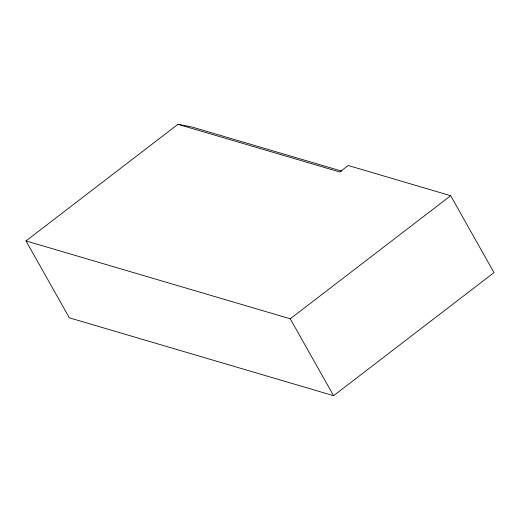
<?xml version="1.0" encoding="UTF-8"?>
<svg xmlns="http://www.w3.org/2000/svg" width="520" height="520" viewBox="0 0 520 520"><rect width="100%" height="100%" fill="white"/><g stroke="black" fill="none" stroke-linecap="round" stroke-linejoin="round"><path stroke-width="0.78" d="M177.97 124.306L339.762 171.983L348.199 165.503L450.665 195.696L494 272.603L333.587 395.694L69.336 317.824L26 240.916L177.97 124.306L191.51 126.874L341.634 171.113M26 240.916L290.251 318.786L450.665 195.696M290.251 318.786L333.587 395.694"/></g></svg>
